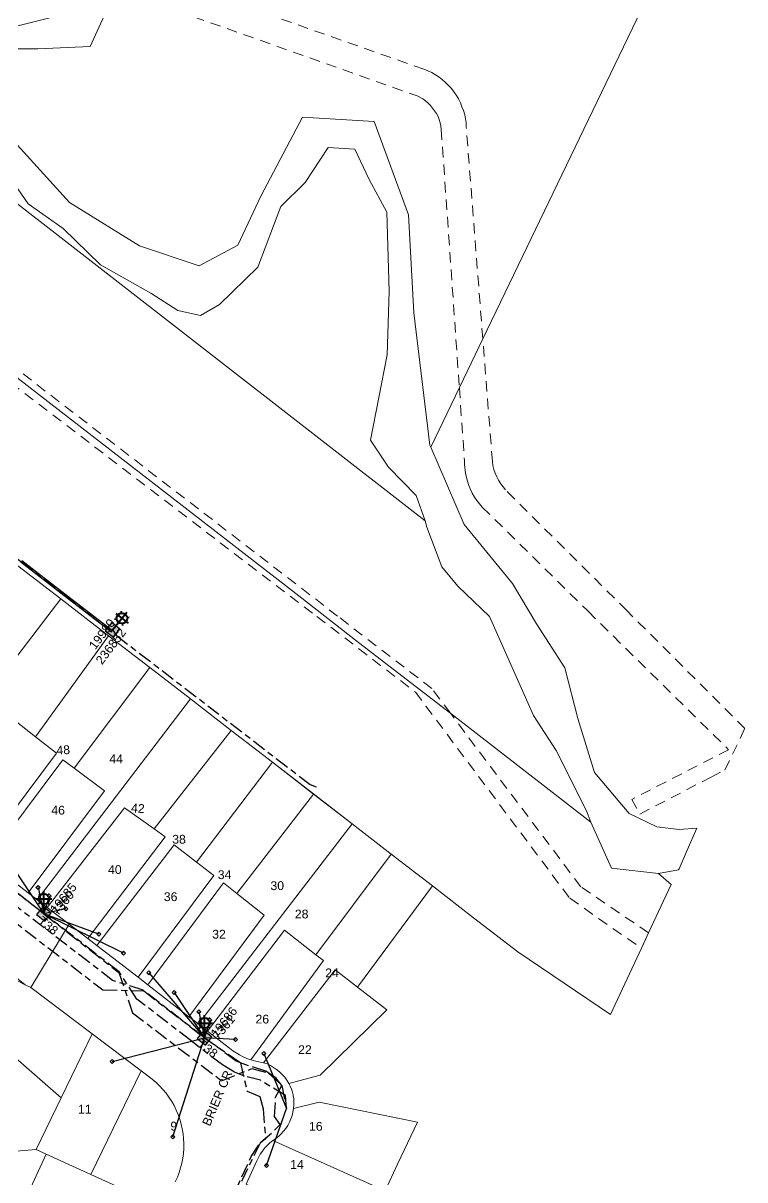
# Model space of a CAD drawing. Header units: metres. Extents: x 301341 to 310479, y 6262403 to 6265281.
# Drawn here: x 303666.2 to 303871.6, y 6264287.8 to 6264617 of the extents above; entities that cross this region are included whole.
import ezdxf
from ezdxf.enums import TextEntityAlignment as Align

# ---------------------------------------------------------------- set-up
doc = ezdxf.new("R2010")
doc.units = ezdxf.units.M
doc.linetypes.add('Cable Exist UG', pattern=[8.2, 4, -1.2, 1.8, -1.2])
doc.linetypes.add('Dash', pattern=[5, 3, -2])
doc.layers.get('0').update_dxf_attribs({"color": 6})
for name, color, linetype, lineweight in [('Cadastre Easements_SP_EXT', 9, 'Continuous', 5), ('Cadastre Land Parcels_SP_EXT', 9, 'Continuous', 5), ('Cadastre Roads_SP_EXT', 9, 'Continuous', 5)]:
    doc.layers.add(name, color=color, linetype=linetype, lineweight=lineweight)
for name, color, linetype in [('Duct_SP_EXT', 7, 'Continuous'), ('Equip_SP_SL_EXT', 7, 'Continuous'), ('Mains_LV_EXT', 7, 'Continuous'), ('Mains_SL_EXT', 7, 'Continuous'), ('Services_SP_EXT', 7, 'Continuous'), ('SupportsUG_SP_LV_SL_EXT', 7, 'Continuous')]:
    doc.layers.add(name, color=color, linetype=linetype)
doc.styles.add('COLUMN_LABEL', font='arial.ttf')
doc.styles.add('iecARIAL', font='arial.ttf', dxfattribs={"height": 2})
doc.styles.add('POLE_LABEL', font='arial.ttf')
doc.styles.get("Standard").update_dxf_attribs({"font": 'arial.ttf'})

# ---------------------------------------------------------------- blocks, each defined once
blk = doc.blocks.new('COLUMN_EXT')
blk.add_hatch(color=256).paths.add_polyline_path([(-1.49, 1.48), (-1.49, -1.49), (1.48, -1.49), (1.48, 1.48)])
blk.add_lwpolyline([(-1.49, -1.49), (1.48, -1.49), (1.48, 1.48), (-1.49, 1.48)], close=True)
for tag, height, style, flags, p in [('STRUCTURE_PLANT_NUMBER', 0.2, 'POLE_LABEL', 9, (1.81, 0.03)), ('ASSET_NUM', 2.5, 'COLUMN_LABEL', 8, (2, 2)), ('STREET_CODE', 0.2, 'COLUMN_LABEL', 9, (1.81, -0.2))]:
    blk.add_attdef(tag, text='', height=height, dxfattribs=dict(style=style, flags=flags)).set_placement(p, align=Align.MIDDLE_LEFT)
at = {"flags": 1}
blk.add_attdef('Z', (1.81, -2.35), '', height=0.2, dxfattribs=at)
at = {"flags": 9}
for tag, p in [('COLUMN_TYPE', (1.81, -0.4)), ('OWNED_BY', (1.81, -0.6)), ('STATE', (1.81, -0.8)), ('USAGE', (1.81, -1)), ('STREETNAME', (1.81, -1.6)), ('SUBURB', (1.81, -1.8)), ('LEGEND', (1.81, -1.2)), ('LOCATION', (1.81, -1.4)), ('NOTES', (1.81, -2))]:
    blk.add_attdef(tag, text='', height=0.2, dxfattribs=at).set_placement(p, align=Align.MIDDLE_LEFT)
blk = doc.blocks.new('SL_LANTERN_EXT')
at = {"lineweight": 40}
for p, q in [((-2.25, 4.22), (2.25, 4.22)), ((-1.46, 5.68), (-1.06, 5.28)), ((0, 1.97), (0, 6.47)), ((1.46, 5.68), (1.06, 5.28)), ((-1.46, 2.76), (-1.06, 3.16)), ((0, 0), (0, 2.72)), ((1.46, 2.76), (1.06, 3.16))]:
    blk.add_line(p, q, dxfattribs=at)
blk.add_circle((0, 4.22), 1.5, dxfattribs=at)
at = {"style": 'iecARIAL', "flags": 8}
blk.add_attdef('ASSET_NUM', (1.5, 1.5), '', height=2.5, dxfattribs=at)
for tag, p, height, flags in [('OPERATING_VOLTAGE', (0.98, -1.65), 0.2, 9), ('ORIENTATION', (0.98, -1.85), 0.2, 9), ('OWNED_BY', (0.98, -2.05), 0.2, 9), ('STATE', (0.98, -2.25), 0.2, 9), ('CONSTRUCTED_VOLTAGE', (0.98, -0.65), 0.2, 9), ('CONTROL_TYPE', (0.98, -0.85), 0.2, 9), ('LANTERN_PURPOSE', (0.98, -1.05), 0.2, 9), ('LANTERN_TYPE', (0.98, -1.25), 0.2, 9), ('NO_PHASES', (0.98, -1.45), 0.2, 9), ('USAGE', (0.98, -2.45), 0.2, 9), ('CEXIST', (0.98, -2.65), 0.2, 9), ('CNEW', (0.98, -2.85), 0.2, 9), ('CNUMBER', (0.98, -3.05), 0.2, 9), ('CREMOVE', (0.98, -3.25), 0.2, 9), ('CREPLACE', (0.98, -3.45), 0.2, 9), ('LNUMBER', (2.18, -3.25), 2.5, 8), ('LKINGHEIGHT', (0.98, -3.65), 0.2, 9), ('LBRACKET', (0.98, -3.85), 0.2, 9), ('LBRACKETVOCAB', (0.98, -4.05), 0.2, 9), ('LCATEGORY', (0.98, -4.25), 0.2, 9), ('LCHARGE1', (0.98, -4.45), 0.2, 9), ('LCHARGE1PERCENT', (0.98, -4.65), 0.2, 9), ('LCHARGE2', (0.98, -4.85), 0.2, 9), ('LCHARGE2PERCENT', (0.98, -5.05), 0.2, 9), ('LCHARGE3', (0.98, -5.25), 0.2, 9), ('LCHARGE3PERCENT', (0.98, -5.45), 0.2, 9), ('LEXIST', (0.98, -5.65), 0.2, 9), ('LLAMP', (0.98, -5.85), 0.2, 9), ('LLAMPVOCAB', (0.98, -6.05), 0.2, 9), ('LMAST', (0.98, -6.25), 0.2, 9), ('LMASTVOCAB', (0.98, -6.45), 0.2, 9), ('LNEW', (0.98, -6.65), 0.2, 9), ('STREETNAME', (0.98, -9.25), 0.2, 9), ('SUBURB', (0.98, -9.45), 0.2, 1), ('LANTNUMBER', (0.98, -6.85), 0.2, 9), ('LOUTREACH', (0.98, -7.25), 0.2, 9), ('LOUTREACHVOCAB', (0.98, -7.45), 0.2, 9), ('LRATECODE', (0.98, -7.65), 0.2, 9), ('LREMOVE', (0.98, -7.85), 0.2, 9), ('LREPLACE', (0.98, -8.05), 0.2, 9), ('LTYPE', (0.98, -8.25), 0.2, 9), ('LTYPEVOCAB', (0.98, -8.45), 0.2, 9), ('LEGEND', (0.98, -8.65), 0.2, 9), ('LOCATION', (0.98, -8.85), 0.2, 9), ('NOTES', (0.98, -9.05), 0.2, 9)]:
    blk.add_attdef(tag, p, '', height=height, dxfattribs=dict(flags=flags))
blk = doc.blocks.new('CCP_EXT')
blk.add_wipeout([(0, 0.57), (0.57, 0), (0, -0.57), (-0.57, 0)])
blk.add_lwpolyline([(-0.57, 0), (0, 0.57), (0.57, 0), (0, -0.57), (-0.57, 0)])
at = {"flags": 1}
blk.add_attdef('Z', (0, 0), '', height=0.2, dxfattribs=at)
at = {"flags": 9}
for tag, p in [('CCP_TYPE', (0, 0)), ('CONSTRUCTED_VOLTAGE', (0, -0.2)), ('OPERATING_VOLTAGE', (0, -0.6)), ('ORIENTATION', (0, -0.8)), ('OWNED_BY', (0, -1)), ('STATE', (0, -1.8)), ('NO_PHASES', (0, -0.4)), ('USAGE', (0, -1.2)), ('LEGEND', (0, -1.4)), ('LIFE_SUPPORT', (0, -1.6)), ('NOTES', (0, -2))]:
    blk.add_attdef(tag, text='', height=0.2, dxfattribs=at).set_placement(p, align=Align.MIDDLE_LEFT)

msp = doc.modelspace()

# ---------------------------------------------------------------- linework, layer by layer
at = {"layer": 'Cadastre Easements_SP_EXT', "linetype": 'Dash'}
msp.add_lwpolyline([(303705.38, 6264622.15), (303778.32, 6264596.3), (303780, 6264595.45), (303780.76, 6264594.91), (303781.51, 6264594.26), (303782.17, 6264593.61), (303783.32, 6264592.08), (303783.8, 6264591.31), (303784.28, 6264590.43), (303784.58, 6264589.55), (303784.87, 6264588.67), (303785.08, 6264587.79), (303785.19, 6264586.79), (303790.35, 6264513.27), (303791.8, 6264492.6), (303791.83, 6264491.38), (303792.06, 6264488.94), (303792.36, 6264487.73), (303792.67, 6264486.63), (303793.06, 6264485.42), (303793.55, 6264484.31), (303794.03, 6264483.22), (303794.7, 6264482.12), (303795.37, 6264481.14), (303796.13, 6264480.16), (303796.89, 6264479.28), (303826.97, 6264449.63), (303866.98, 6264410.2), (303839.39, 6264396.1), (303841.7, 6264391.93), (303862.02, 6264402.42), (303862.02, 6264402.42), (303865.87, 6264404.4), (303865.9, 6264404.42), (303871.6, 6264416.26), (303871.59, 6264416.27), (303838.01, 6264449.84), (303803.47, 6264484.18), (303802.14, 6264485.93), (303801.47, 6264486.91), (303800.98, 6264487.9), (303800.59, 6264488.89), (303800.2, 6264489.99), (303799.9, 6264491.1), (303799.78, 6264492.21), (303797.02, 6264527.13), (303797.02, 6264527.2), (303792.32, 6264587.38), (303792.3, 6264588.6), (303792.09, 6264589.82), (303791.88, 6264590.92), (303791.57, 6264592.14), (303791.09, 6264593.24), (303790.69, 6264594.34), (303790.11, 6264595.44), (303789.54, 6264596.42), (303788.87, 6264597.41), (303788.1, 6264598.39), (303786.4, 6264600.13), (303785.55, 6264600.89), (303784.61, 6264601.65), (303782.54, 6264602.94), (303781.42, 6264603.47), (303780.29, 6264603.89), (303691.78, 6264635.02)], dxfattribs=at)
at = {"layer": 'Cadastre Land Parcels_SP_EXT', "linetype": 'Continuous'}
for points in [[(303447.72, 6264734.22), (303433.43, 6264714.56), (303423.3, 6264704.75), (303420.53, 6264704.99), (303428.22, 6264699.04), (303437.84, 6264691.59), (303476.12, 6264661.94), (303744.64, 6264453.98), (303761.69, 6264440.79), (303787.88, 6264420.49), (303827.8, 6264389.58), (303826.54, 6264392.86), (303817.91, 6264410), (303811.41, 6264419.99), (303798.97, 6264448.17), (303789.9, 6264456.8), (303785.39, 6264462.32), (303781.07, 6264473.55), (303780.64, 6264475.34), (303496.26, 6264696.48), (303487.92, 6264702.97), (303447.72, 6264734.22)], [(303676.92, 6264453.13), (303664.68, 6264462.59), (303620.08, 6264406.09), (303623.7, 6264403.31), (303645.46, 6264432.03), (303655.12, 6264424.74), (303676.92, 6264453.13)], [(303690.46, 6264442.68), (303676.92, 6264453.13), (303655.12, 6264424.74), (303659.87, 6264421.2), (303637.5, 6264392.68), (303641.66, 6264389.47), (303663.81, 6264418.51), (303669.7, 6264413.93), (303690.46, 6264442.68)], [(303702.26, 6264433.62), (303690.46, 6264442.68), (303669.7, 6264413.93), (303675.69, 6264409.24), (303653.84, 6264380.1), (303655.89, 6264378.51), (303677.46, 6264407.38), (303680.71, 6264404.96), (303702.26, 6264433.62)], [(303713.8, 6264424.67), (303702.26, 6264433.62), (303680.71, 6264404.96), (303689.34, 6264398.51), (303667.67, 6264369.47), (303670.19, 6264367.54), (303713.8, 6264424.67)], [(303725.42, 6264415.72), (303713.8, 6264424.67), (303670.19, 6264367.54), (303673.06, 6264365.37), (303695.06, 6264393.7), (303703.5, 6264387.67), (303725.42, 6264415.72)], [(303669.7, 6264413.93), (303663.81, 6264418.51), (303641.66, 6264389.47), (303653.84, 6264380.1), (303675.69, 6264409.24), (303669.7, 6264413.93)], [(303715.54, 6264378.18), (303737.16, 6264406.69), (303725.42, 6264415.72), (303703.5, 6264387.67), (303706.62, 6264385.42), (303684.6, 6264356.49), (303687.14, 6264354.54), (303709.16, 6264383.17), (303715.54, 6264378.18)], [(303680.71, 6264404.96), (303677.46, 6264407.38), (303655.89, 6264378.51), (303667.67, 6264369.47), (303689.34, 6264398.51), (303680.71, 6264404.96)], [(303727.07, 6264369.3), (303748.85, 6264397.62), (303737.16, 6264406.69), (303715.54, 6264378.18), (303720.44, 6264374.39), (303698.92, 6264345.46), (303701.66, 6264343.31), (303723.19, 6264372.33), (303727.07, 6264369.3)], [(303759.86, 6264389.09), (303748.85, 6264397.62), (303727.07, 6264369.3), (303734.77, 6264363.16), (303713.34, 6264334.24), (303716.08, 6264332.17), (303759.86, 6264389.09)], [(303703.5, 6264387.67), (303695.06, 6264393.7), (303673.06, 6264365.37), (303679.33, 6264360.54), (303684.6, 6264356.49), (303706.62, 6264385.42), (303703.5, 6264387.67)], [(303770.98, 6264380.52), (303759.86, 6264389.09), (303716.08, 6264332.17), (303718.64, 6264330.15), (303740.6, 6264358.89), (303749.54, 6264351.87), (303770.98, 6264380.52)], [(303698.92, 6264345.46), (303720.44, 6264374.39), (303715.54, 6264378.18), (303709.16, 6264383.17), (303687.14, 6264354.54), (303698.92, 6264345.46)], [(303782.74, 6264371.45), (303770.98, 6264380.52), (303749.54, 6264351.87), (303751.67, 6264350.2), (303731, 6264321.98), (303732.79, 6264321.52), (303734.62, 6264321.14), (303755.02, 6264347.63), (303761.41, 6264342.67), (303782.74, 6264371.45)], [(303727.07, 6264369.3), (303723.19, 6264372.33), (303701.66, 6264343.31), (303713.34, 6264334.24), (303734.77, 6264363.15), (303727.07, 6264369.3)], [(303749.54, 6264351.87), (303740.6, 6264358.89), (303718.64, 6264330.15), (303724.93, 6264325.26), (303725.85, 6264324.57), (303726.81, 6264323.93), (303727.81, 6264323.35), (303728.85, 6264322.83), (303729.91, 6264322.37), (303731, 6264321.98), (303751.67, 6264350.2), (303749.54, 6264351.87)], [(303761.41, 6264342.67), (303755.02, 6264347.63), (303734.62, 6264321.14), (303735.61, 6264320.79), (303736.57, 6264320.35), (303737.49, 6264319.83), (303738.36, 6264319.23), (303739.18, 6264318.57), (303739.95, 6264317.83), (303740.64, 6264317.04), (303741.27, 6264316.19), (303741.83, 6264315.28), (303750.7, 6264317.63), (303769.75, 6264336.21), (303761.41, 6264342.67)], [(303666.83, 6264343.36), (303664.8, 6264344.32), (303661.31, 6264343.75), (303658.27, 6264340.69), (303657.65, 6264340.09), (303657.09, 6264339.43), (303656.61, 6264338.71), (303656.2, 6264337.95), (303655.87, 6264337.15), (303655.62, 6264336.32), (303655.46, 6264335.46), (303655.39, 6264334.6), (303655.4, 6264333.74), (303655.31, 6264332.65), (303655.13, 6264331.58), (303654.87, 6264330.53), (303677.05, 6264311.18), (303685.9, 6264329.34), (303668.44, 6264342.59), (303666.83, 6264343.36)], [(303677.05, 6264311.18), (303654.87, 6264330.53), (303654.53, 6264329.64), (303654.13, 6264328.79), (303653.65, 6264327.97), (303653.12, 6264327.19), (303652.53, 6264326.46), (303651.87, 6264325.77), (303651.17, 6264325.14), (303650.42, 6264324.57), (303649.63, 6264324.05), (303648.8, 6264323.61), (303659.79, 6264295.62), (303669.91, 6264296.43), (303677.05, 6264311.18)], [(303699.81, 6264318.81), (303685.9, 6264329.34), (303677.05, 6264311.18), (303669.91, 6264296.43), (303672.8, 6264295.08), (303685.45, 6264289.33), (303699.81, 6264318.81)], [(303778.4, 6264304.24), (303750.44, 6264309.91), (303743.17, 6264308.1), (303743, 6264307.1), (303742.75, 6264306.11), (303742.43, 6264305.14), (303742.02, 6264304.2), (303741.53, 6264303.3), (303740.97, 6264302.44), (303740.35, 6264301.63), (303739.66, 6264300.88), (303738.9, 6264300.18), (303738.1, 6264299.55), (303737.24, 6264298.99), (303769.2, 6264284.67), (303772.75, 6264292.23), (303778.4, 6264304.24)], [(303769.2, 6264284.67), (303737.24, 6264298.99), (303736.42, 6264298.33), (303735.65, 6264297.6), (303734.94, 6264296.81), (303734.29, 6264295.98), (303733.71, 6264295.09), (303733.19, 6264294.17), (303732.75, 6264293.2), (303729.68, 6264286.56), (303762.64, 6264270.63), (303766.58, 6264279.1), (303769.2, 6264284.67)], [(303672.8, 6264295.08), (303669.91, 6264296.43), (303659.79, 6264295.62), (303629.99, 6264293.43), (303629.37, 6264291.63), (303641.26, 6264282.77), (303653.75, 6264273.41), (303629.49, 6264246.11), (303632.33, 6264244.07), (303656.3, 6264270.86), (303660.55, 6264268.74), (303666.57, 6264281.74), (303672.8, 6264295.08)], [(303706.15, 6264279.91), (303685.45, 6264289.33), (303672.8, 6264295.08), (303666.57, 6264281.74), (303699.73, 6264265.99), (303706.15, 6264279.91)]]:
    msp.add_lwpolyline(points, close=True, dxfattribs=at)
for points in [[(303496.26, 6264696.48), (303780.64, 6264475.34), (303778.1, 6264482.6), (303770.23, 6264490.65), (303765.07, 6264498.36), (303769.8, 6264522.58), (303770.34, 6264540.71), (303769.7, 6264563.22), (303764.71, 6264572.53), (303760.63, 6264581.16), (303753.02, 6264581.61), (303746.51, 6264571.67), (303739.53, 6264564.83), (303732.96, 6264547.58), (303722.06, 6264536.95), (303716.72, 6264533.84), (303710.28, 6264535.22), (303702.58, 6264540.17), (303688.2, 6264548.2), (303677.59, 6264558.6), (303667.64, 6264565.61), (303653.31, 6264586.25)], [(303664.68, 6264462.59), (303676.92, 6264453.13), (303690.46, 6264442.68), (303702.26, 6264433.62), (303713.8, 6264424.67), (303725.42, 6264415.72), (303737.16, 6264406.69), (303748.85, 6264397.63), (303759.86, 6264389.09), (303770.98, 6264380.52), (303782.74, 6264371.45), (303794.41, 6264362.42), (303807.03, 6264352.67), (303833.38, 6264334.89), (303842.15, 6264353.73), (303844.19, 6264358.1), (303850.62, 6264371.9), (303846.99, 6264374.97), (303833.69, 6264376.5), (303827.8, 6264389.58), (303787.88, 6264420.5), (303761.69, 6264440.79), (303744.64, 6264453.98), (303476.12, 6264661.94)], [(303689.86, 6264620.35), (303685.26, 6264610.35), (303670.36, 6264609.66), (303660.65, 6264609.67), (303657.51, 6264601.9), (303657.95, 6264589.5), (303679.43, 6264566.01), (303699.29, 6264553.59), (303716.32, 6264547.93), (303727.31, 6264553.85), (303733.84, 6264567.79), (303745.7, 6264590.24), (303766.14, 6264589.04), (303775.87, 6264562.42), (303777.42, 6264534.53), (303781.97, 6264496.9), (303782.19, 6264496.3), (303790.35, 6264513.27), (303797.02, 6264527.13), (303855.85, 6264649.4)], [(303660.65, 6264609.67), (303670.36, 6264609.66), (303685.26, 6264610.35), (303685.26, 6264610.35), (303689.86, 6264620.35)], [(303663.14, 6264615.88), (303677.98, 6264619.57)], [(303677.98, 6264619.57), (303663.14, 6264615.88)], [(303653.31, 6264586.25), (303667.64, 6264565.61), (303677.59, 6264558.6), (303688.2, 6264548.2), (303702.58, 6264540.17), (303710.28, 6264535.22), (303716.72, 6264533.84), (303722.06, 6264536.95), (303732.96, 6264547.58), (303739.53, 6264564.83), (303746.51, 6264571.67), (303753.02, 6264581.61), (303760.63, 6264581.16), (303764.71, 6264572.53), (303769.7, 6264563.22), (303770.34, 6264540.71), (303769.8, 6264522.58), (303765.07, 6264498.36), (303770.23, 6264490.65), (303778.1, 6264482.6), (303780.64, 6264475.34), (303781.07, 6264473.55), (303785.39, 6264462.32), (303789.9, 6264456.8), (303798.97, 6264448.17), (303811.41, 6264419.99), (303817.91, 6264410), (303826.54, 6264392.86), (303827.8, 6264389.58), (303833.69, 6264376.5), (303846.99, 6264374.97), (303852.72, 6264376), (303852.88, 6264376.32), (303855.18, 6264381.62), (303857.91, 6264387.91), (303852.89, 6264387.54), (303846.58, 6264388.32), (303838.71, 6264392.06), (303828.78, 6264403.76), (303824.08, 6264419.16), (303820.4, 6264433.58), (303812.26, 6264446.02), (303805.43, 6264457.57), (303791.71, 6264474.3), (303782.19, 6264496.3), (303781.97, 6264496.9), (303777.42, 6264534.53), (303775.87, 6264562.42), (303766.14, 6264589.04), (303745.7, 6264590.24), (303733.84, 6264567.79), (303727.31, 6264553.85), (303716.32, 6264547.93), (303699.29, 6264553.59), (303679.43, 6264566.01), (303657.95, 6264589.5)], [(303709.52, 6264287.27), (303710.1, 6264288.55), (303710.6, 6264289.86), (303711.03, 6264291.2), (303711.37, 6264292.56), (303711.64, 6264293.94), (303711.82, 6264295.33), (303711.92, 6264296.74), (303711.94, 6264298.14), (303711.88, 6264299.54), (303711.73, 6264300.94), (303711.5, 6264302.33), (303711.19, 6264303.7), (303710.81, 6264305.05), (303710.34, 6264306.37), (303709.8, 6264307.67), (303709.18, 6264308.93), (303708.49, 6264310.15), (303707.72, 6264311.33), (303706.89, 6264312.46), (303706, 6264313.55), (303705.04, 6264314.57), (303704.03, 6264315.54), (303702.95, 6264316.45), (303699.81, 6264318.81), (303685.45, 6264289.33), (303706.15, 6264279.91)]]:
    msp.add_lwpolyline(points, dxfattribs=at)
at = {"layer": 'Cadastre Roads_SP_EXT', "linetype": 'Continuous'}
msp.add_lwpolyline([(303664.8, 6264344.32), (303666.83, 6264343.36), (303666.83, 6264343.36), (303655.15, 6264352.63)], dxfattribs=at)
at = {"layer": 'Duct_SP_EXT'}
for p, q in [((303665.55, 6264463.72), (303677.82, 6264454.25)), ((303665.85, 6264464.1), (303678.12, 6264454.63)), ((303678.12, 6264454.63), (303677.97, 6264454.44)), ((303678.12, 6264454.63), (303691.63, 6264444.19)), ((303677.82, 6264454.25), (303677.97, 6264454.44)), ((303677.82, 6264454.25), (303691.34, 6264443.81)), ((303691.34, 6264443.81), (303691.49, 6264444)), ((303691.63, 6264444.19), (303691.49, 6264444))]:
    msp.add_line(p, q, dxfattribs=at)
at = {"layer": 'Mains_SL_EXT', "linetype": 'Cable Exist UG'}
for points in [[(303629.4, 6264492.45), (303630.94, 6264490.62), (303630.94, 6264490.62), (303641.61, 6264482.29), (303653.99, 6264472.72), (303665.58, 6264463.75), (303677.85, 6264454.28), (303690.23, 6264444.72), (303691.67, 6264444.33)], [(303691.67, 6264444.33), (303692.77, 6264442.75), (303747.87, 6264400.33), (303749.61, 6264399.67)]]:
    msp.add_lwpolyline(points, dxfattribs=at)

# ---------------------------------------------------------------- block references
at = {"layer": 'Equip_SP_SL_EXT'}
ref = msp.add_blockref('SL_LANTERN_EXT', (303691.67, 6264444.33), dxfattribs=dict(at, rotation=321.2925265321198))
ref.add_attrib('ASSET_NUM', '19980', dxfattribs={"layer": '0', "height": 2.5, "rotation": 53.0645, "style": 'iecARIAL'}).set_placement((303693.17, 6264445.83), align=Align.BOTTOM_RIGHT)
ref = msp.add_blockref('SL_LANTERN_EXT', (303672.13, 6264363.56), dxfattribs=at)
ref.add_attrib('ASSET_NUM', '19685', dxfattribs={"layer": '0', "height": 2.5, "rotation": 51.0784, "style": 'iecARIAL'}).set_placement((303673.63, 6264365.06), align=Align.TOP_LEFT)
ref = msp.add_blockref('SL_LANTERN_EXT', (303717.85, 6264328.23), dxfattribs=at)
ref.add_attrib('ASSET_NUM', '19686', dxfattribs={"layer": '0', "height": 2.5, "rotation": 51.5281, "style": 'iecARIAL'}).set_placement((303719.35, 6264329.73), align=Align.TOP_LEFT)
at = {"layer": 'SupportsUG_SP_LV_SL_EXT'}
ref = msp.add_blockref('COLUMN_EXT', (303691.67, 6264444.33), dxfattribs=dict(at, rotation=321.2925265321198))
ref.add_attrib('ASSET_NUM', '236852', dxfattribs={"layer": '0', "height": 2.5, "rotation": 53.0645, "style": 'COLUMN_LABEL'}).set_placement((303693.67, 6264445.08), align=Align.TOP_RIGHT)
ref = msp.add_blockref('COLUMN_EXT', (303672.13, 6264363.56), dxfattribs=dict(at, rotation=141.4320619234912))
ref.add_attrib('ASSET_NUM', '7360', dxfattribs={"layer": '0', "height": 2.5, "rotation": 51.5402, "style": 'COLUMN_LABEL'}).set_placement((303674.13, 6264364.32), align=Align.TOP_LEFT)
ref = msp.add_blockref('COLUMN_EXT', (303717.85, 6264328.23), dxfattribs=dict(at, rotation=140.8038091538461))
ref.add_attrib('ASSET_NUM', '7361', dxfattribs={"layer": '0', "height": 2.5, "rotation": 50.912, "style": 'COLUMN_LABEL'}).set_placement((303719.85, 6264328.98), align=Align.TOP_LEFT)

# ---------------------------------------------------------------- texts
at = {"layer": 'Cadastre Land Parcels_SP_EXT'}
for s, rotation, p in [('48', 3.502, (303675.75, 6264408.8)), ('42', 356.1876, (303696.84, 6264392.44)), ('38', 0.3557, (303708.64, 6264383.48)), ('30', 0.5615, (303736.6, 6264370.27)), ('24', 1.2725, (303752.2, 6264345.44))]:
    msp.add_text(s, height=2.5, rotation=rotation, dxfattribs=at).set_placement(p)
for s, p in [('44', (303690.73, 6264406.37)), ('46', (303674.21, 6264391.77)), ('40', (303690.36, 6264374.86)), ('34', (303721.6, 6264373.41)), ('36', (303706.24, 6264367.15)), ('28', (303743.53, 6264362.22)), ('32', (303720.01, 6264356.47)), ('26', (303732.33, 6264332.31)), ('22', (303744.46, 6264323.6)), ('11', (303681.82, 6264306.69)), ('9', (303708.11, 6264301.86)), ('16', (303747.56, 6264301.79)), ('14', (303742.19, 6264290.93))]:
    msp.add_text(s, height=2.5, dxfattribs=at).set_placement(p)
at = {"layer": 'Cadastre Roads_SP_EXT'}
msp.add_text('BRIER CR', height=2.5, rotation=67.2496, dxfattribs=at).set_placement((303719.36, 6264302.89))
at = {"layer": 'Mains_LV_EXT'}
msp.add_text('T38', height=2.5, rotation=321.3232, dxfattribs=at).set_placement((303715.65, 6264326.11))

# ---------------------------------------------------------------- next in the draw order: block references
at = {"layer": 'Services_SP_EXT'}
for p in [(303670.44, 6264370.98), (303673.59, 6264368.58), (303678.32, 6264364.9), (303687.71, 6264357.74), (303694.75, 6264352.32), (303702, 6264346.72), (303709.23, 6264341.1), (303716.25, 6264335.65), (303719.34, 6264333.26), (303726.64, 6264327.72), (303734.68, 6264323.75), (303691.57, 6264321.46), (303708.85, 6264300.1), (303735.46, 6264291.91)]:
    msp.add_blockref('CCP_EXT', p, dxfattribs=at)

# ---------------------------------------------------------------- next in the draw order: linework, layer by layer
at = {"layer": 'Cadastre Easements_SP_EXT', "linetype": 'Dash'}
msp.add_lwpolyline([(303475.98, 6264657.32), (303749.79, 6264448.13), (303777.85, 6264426.63), (303821.77, 6264367.95), (303842.15, 6264353.73), (303842.18, 6264353.72), (303844.21, 6264358.08), (303844.19, 6264358.1), (303824.94, 6264371.22), (303787.88, 6264420.49), (303787.79, 6264420.62), (303782.55, 6264427.61), (303755.71, 6264448.25), (303476.97, 6264662.88)], dxfattribs=at)
at = {"layer": 'Cadastre Roads_SP_EXT', "linetype": 'Continuous'}
msp.add_lwpolyline([(303729.68, 6264286.56), (303732.75, 6264293.2), (303733.19, 6264294.17), (303733.71, 6264295.09), (303734.29, 6264295.98), (303734.94, 6264296.81), (303735.65, 6264297.6), (303736.42, 6264298.33), (303737.24, 6264298.99), (303738.1, 6264299.55), (303738.9, 6264300.18), (303739.66, 6264300.88), (303740.35, 6264301.63), (303740.97, 6264302.44), (303741.53, 6264303.3), (303742.02, 6264304.2), (303742.43, 6264305.14), (303742.75, 6264306.11), (303743, 6264307.1), (303743.17, 6264308.1), (303743.26, 6264309.04), (303743.28, 6264309.96), (303743.23, 6264310.89), (303743.09, 6264311.81), (303743.05, 6264311.99), (303742.89, 6264312.72), (303742.61, 6264313.6), (303742.25, 6264314.46), (303741.83, 6264315.28), (303741.27, 6264316.19), (303740.64, 6264317.04), (303739.95, 6264317.83), (303739.18, 6264318.57), (303738.36, 6264319.23), (303737.49, 6264319.83), (303736.57, 6264320.35), (303735.61, 6264320.79), (303734.62, 6264321.14), (303732.79, 6264321.52), (303731, 6264321.98), (303729.91, 6264322.37), (303728.85, 6264322.83), (303727.81, 6264323.35), (303726.81, 6264323.93), (303725.85, 6264324.57), (303724.93, 6264325.26), (303718.64, 6264330.15), (303716.08, 6264332.17), (303713.34, 6264334.24), (303701.66, 6264343.31), (303698.92, 6264345.46), (303687.14, 6264354.54), (303684.6, 6264356.49), (303684.6, 6264356.49), (303679.33, 6264360.54), (303674.2, 6264352.09), (303668.44, 6264342.59), (303685.9, 6264329.34), (303699.81, 6264318.81), (303702.95, 6264316.45), (303704.03, 6264315.54), (303705.04, 6264314.57), (303706, 6264313.55), (303706.89, 6264312.46), (303707.72, 6264311.33), (303708.49, 6264310.15), (303709.18, 6264308.93), (303709.8, 6264307.67), (303710.34, 6264306.37), (303710.81, 6264305.05), (303711.19, 6264303.7), (303711.5, 6264302.33), (303711.73, 6264300.94), (303711.88, 6264299.54), (303711.94, 6264298.14), (303711.92, 6264296.74), (303711.82, 6264295.33), (303711.64, 6264293.94), (303711.37, 6264292.56), (303711.03, 6264291.2), (303710.6, 6264289.86), (303710.1, 6264288.55), (303709.52, 6264287.27)], dxfattribs=at)
at = {"layer": 'Mains_LV_EXT', "linetype": 'Cable Exist UG'}
for points in [[(303672.13, 6264363.56), (303656.64, 6264375.45), (303651, 6264375.85), (303633.76, 6264388.68), (303626.52, 6264378.54), (303619.72, 6264376.24)], [(303717.85, 6264328.23), (303700.35, 6264341.76), (303691.67, 6264344.57), (303654.57, 6264373.11), (303653.08, 6264378.18), (303640.66, 6264387.72)], [(303741.14, 6264308.1), (303740.86, 6264311.78), (303733.79, 6264316.14), (303729.21, 6264317.34), (303726.34, 6264318.5), (303722.93, 6264320.52), (303713.89, 6264327.47), (303698.54, 6264339.28), (303693.5, 6264347.05), (303672.13, 6264363.56)], [(303714.62, 6264258.93), (303731.13, 6264294.48), (303733.81, 6264298.55), (303737.87, 6264302.01), (303739.34, 6264303.6), (303737.77, 6264305.85), (303738.07, 6264311.31), (303739.8, 6264314.7), (303738.13, 6264316.81), (303735.32, 6264318.73), (303729.56, 6264320.55), (303726.85, 6264321.6), (303717.85, 6264328.23)]]:
    msp.add_lwpolyline(points, dxfattribs=at)
at = {"layer": 'Mains_SL_EXT', "linetype": 'Cable Exist UG'}
for points in [[(303640.66, 6264387.72), (303652.88, 6264378.3), (303653.75, 6264368.89), (303688.93, 6264341.88), (303700.56, 6264341.6), (303717.85, 6264328.23)], [(303612.7, 6264368.23), (303636.01, 6264382.95), (303646.94, 6264374.14), (303657.22, 6264375.37), (303672.13, 6264363.56)], [(303672.13, 6264363.56), (303693.46, 6264346.82), (303697.33, 6264335.37), (303722.7, 6264316), (303731.3, 6264319.47), (303736.07, 6264318.22), (303739.8, 6264314.7), (303741.14, 6264308.1)], [(303717.85, 6264328.23), (303728.06, 6264321.13), (303729.93, 6264313.05), (303733.6, 6264311.5), (303734.56, 6264308.06), (303735.17, 6264299.52), (303733.62, 6264298.29), (303714.62, 6264258.93)]]:
    msp.add_lwpolyline(points, dxfattribs=at)
at = {"layer": 'Services_SP_EXT'}
for points in [[(303663.53, 6264376.29), (303672.13, 6264363.56)], [(303670.44, 6264370.98), (303672.13, 6264363.56)], [(303673.59, 6264368.58), (303672.13, 6264363.56)], [(303678.32, 6264364.9), (303672.13, 6264363.56)], [(303694.75, 6264352.32), (303672.13, 6264363.56)], [(303687.71, 6264357.74), (303672.13, 6264363.56)], [(303702, 6264346.72), (303717.85, 6264328.23)], [(303709.23, 6264341.1), (303717.85, 6264328.23)], [(303716.25, 6264335.65), (303717.85, 6264328.23)], [(303719.34, 6264333.26), (303717.85, 6264328.23)], [(303691.57, 6264321.46), (303717.85, 6264328.23)], [(303708.85, 6264300.1), (303717.85, 6264328.23)], [(303726.64, 6264327.72), (303717.85, 6264328.23)], [(303734.68, 6264323.75), (303741.14, 6264308.1)], [(303735.46, 6264291.91), (303741.14, 6264308.1)]]:
    msp.add_lwpolyline(points, dxfattribs=at)

# ---------------------------------------------------------------- next in the draw order: texts
at = {"layer": 'Mains_LV_EXT'}
msp.add_text('T38', height=2.5, rotation=321.2953, dxfattribs=at).set_placement((303670.22, 6264361.07))

doc.saveas('drawing.dxf')
